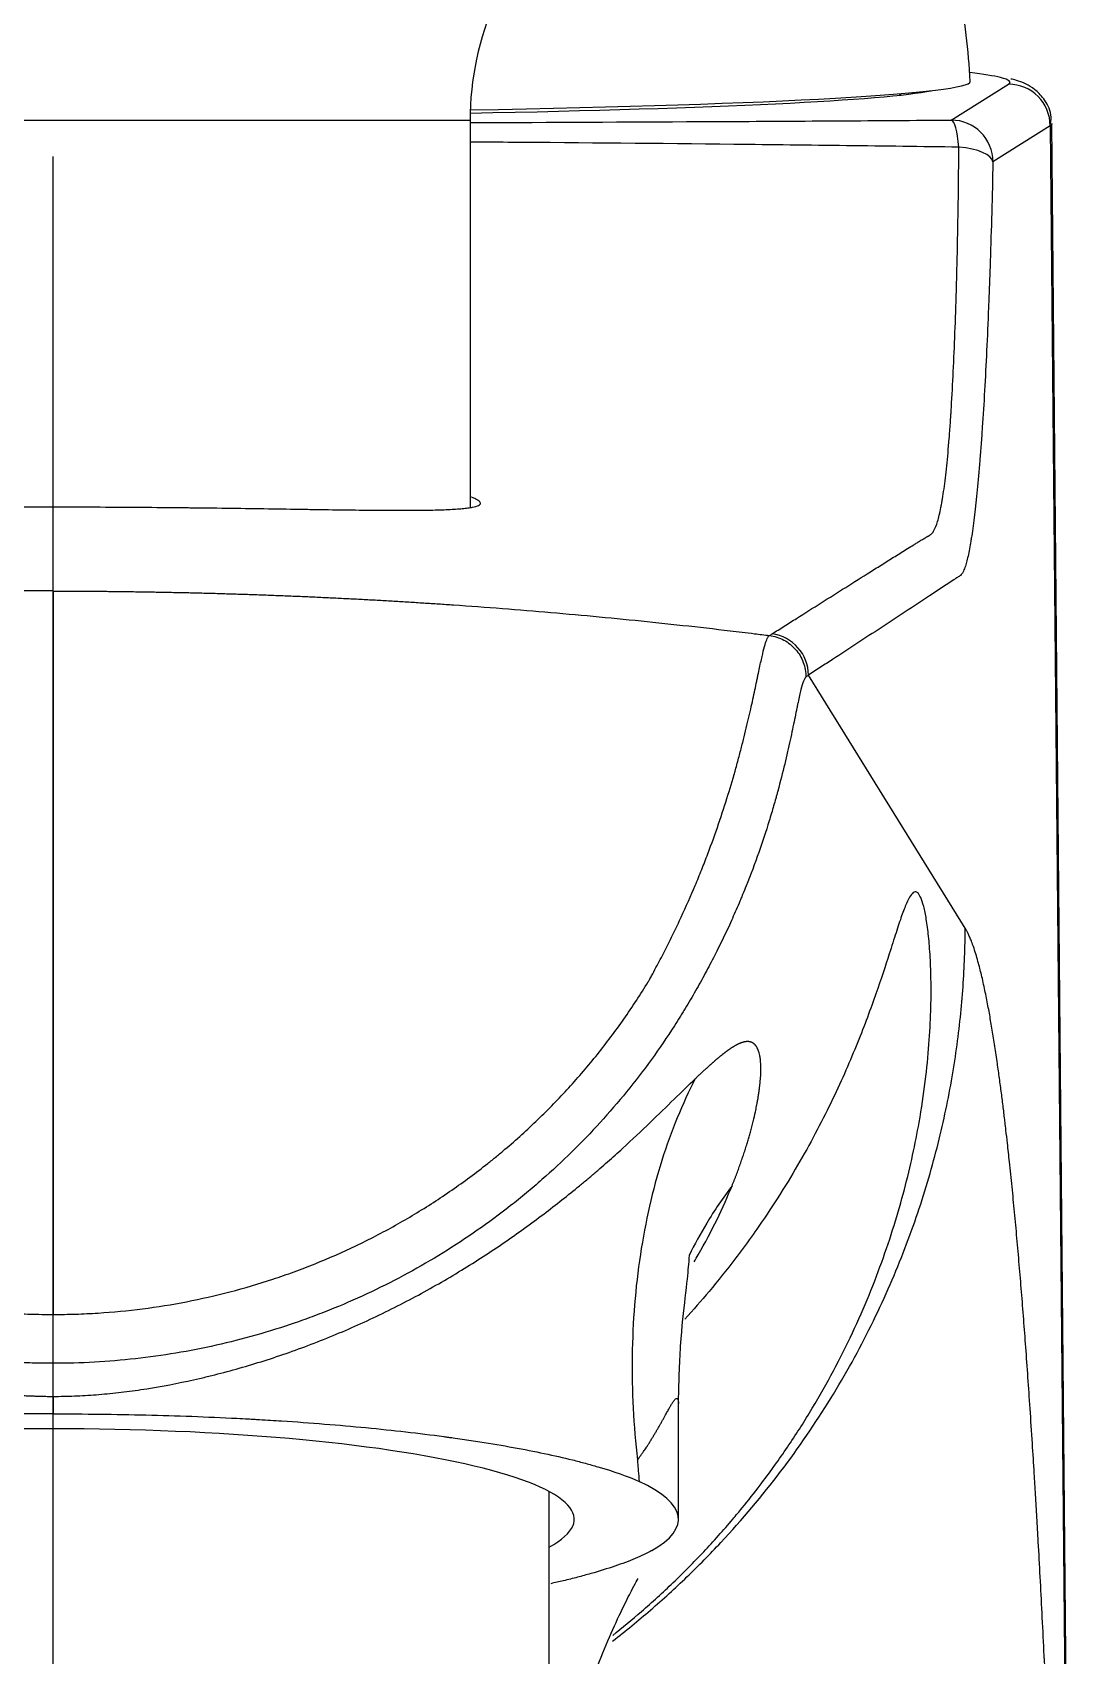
# Model space of a CAD drawing. Extents: x 1425 to 2779, y 0 to 992.
# Drawn here: x 1702.47 to 1727.44, y 431.88 to 470.81 of the extents above; entities that cross this region are included whole.
import ezdxf

# ---------------------------------------------------------------- set-up
doc = ezdxf.new("R2010")
doc.units = 0
doc.header["$LTSCALE"] = 10
doc.header["$MEASUREMENT"] = 0
doc.linetypes.add('ACAD_ISO04W100', pattern=[30.5, 24, -3, 0.5, -3])
doc.layers.add('1', color=7, linetype='CONTINUOUS')
doc.layers.add('BODY', color=7, linetype='CONTINUOUS')

msp = doc.modelspace()

# ---------------------------------------------------------------- linework, layer by layer
at = {"layer": '1', "color": 7, "linetype": 'Continuous', "lineweight": -3}
for p, q in [((1724.506, 468.712), (1725.88, 469.573)), ((1723.29, 469.311), (1723.259, 469.343)), ((1723.301, 469.313), (1723.27, 469.344)), ((1712.962, 468.698), (1692.962, 468.698)), ((1712.962, 468.698), (1712.962, 459.419)), ((1726.878, 468.574), (1725.504, 467.712)), ((1726.878, 468.574), (1727.398, 412.43)), ((1727.437, 412.43), (1726.916, 468.63)), ((1724.839, 449.327), (1721.079, 455.396)), ((1702.962, 438.89), (1702.962, 440.061)), ((1702.962, 438.097), (1702.962, 438.89)), ((1702.962, 437.318), (1702.962, 437.677)), ((1717.962, 435.148), (1717.962, 437.858)), ((1714.862, 428.353), (1714.862, 435.812))]:
    msp.add_line(p, q, dxfattribs=at)
for centre, radius, start, end in [((1720.08, 468.698), 7.117, 132.3411, 180), ((1702.962, 468.279), 22.042, 3.5416, 9.3401)]:
    msp.add_arc(centre, radius, start, end, dxfattribs=at)
for centre, major_axis, ratio, start_param, end_param in [((1702.962, 468.279), (-22.042, 0), 0.999391, 3.203368, 3.304882), ((1702.962, 469.639), (-22, 0), 0.034899, 2.04287, 3.141593), ((1702.962, 469.618), (22.954, 0), 0.035199, 0.140665, 0.291406), ((1702.962, 469.618), (22.954, 0), 0.035199, 6.227099, 6.42385), ((1725.88, 468.574), (-0.531, 0.847), 0.997846, 4.153377, 5.722233), ((1702.962, 469.539), (21.35, 0), 0.034899, 5.199925, 6.119037), ((1724.506, 467.712), (-0.531, 0.847), 0.997846, 4.153377, 5.722233), ((1724.506, 467.712), (-0.007, 1), 0.195204, 5.069705, 6.247594), ((1724.506, 467.712), (-1, 0.022), 0.360246, 3.201247, 4.53867), ((1720.08, 455.396), (-0.547, 0.837), 0.997794, 4.13471, 5.577555), ((1702.962, 435.148), (12.5, 0), 0.173648, 1.570796, 3.452659), ((1702.962, 435.148), (12.5, 0), 0.173648, 5.972119, 7.853982), ((1702.962, 435.148), (-15, 0), 0.173648, 2.849242, 3.498086)]:
    msp.add_ellipse(centre, major_axis=major_axis, ratio=ratio, start_param=start_param, end_param=end_param, dxfattribs=at)
for points, knots in [([(1726.887, 468.624), (1726.898, 468.698), (1726.909, 468.918), (1726.729, 469.243), (1726.487, 469.474), (1726.256, 469.601), (1726.092, 469.661), (1725.975, 469.69), (1725.932, 469.697)], [0, 0, 0, 0, 0.07427, 0.232914, 0.380565, 0.561603, 0.826662, 1, 1, 1, 1]), ([(1712.984, 468.653), (1713.249, 468.653), (1713.515, 468.654), (1715.577, 468.662), (1717.369, 468.67), (1719.605, 468.681), (1720.052, 468.684), (1720.945, 468.689), (1722.284, 468.697), (1723.618, 468.705), (1724.506, 468.712)], [0, 0, 0, 0, 0.068847, 0.068847, 0.534424, 0.534424, 0.650818, 0.650818, 0.767212, 1, 1, 1, 1]), ([(1724.686, 468.063), (1723.79, 468.075), (1722.893, 468.086), (1721.544, 468.103), (1721.094, 468.108), (1720.193, 468.119), (1719.742, 468.124), (1717.486, 468.148), (1715.678, 468.165), (1713.567, 468.18), (1713.266, 468.183), (1712.966, 468.185)], [0, 0, 0, 0, 0.23086, 0.23086, 0.34629, 0.34629, 0.46172, 0.46172, 0.923441, 0.923441, 1, 1, 1, 1]), ([(1720.206, 456.387), (1720.304, 456.449), (1720.402, 456.511), (1720.599, 456.635), (1720.697, 456.697), (1720.991, 456.884), (1721.188, 457.008), (1721.58, 457.256), (1721.777, 457.38), (1722.17, 457.627), (1722.367, 457.751), (1722.662, 457.937), (1722.761, 457.999), (1722.958, 458.123), (1723.057, 458.185), (1723.256, 458.309), (1723.355, 458.371), (1723.506, 458.464), (1723.556, 458.495), (1723.632, 458.542), (1723.658, 458.557), (1723.708, 458.588), (1723.759, 458.619), (1723.811, 458.651), (1723.863, 458.682), (1723.889, 458.699), (1723.921, 458.717), (1723.928, 458.721), (1723.941, 458.728), (1723.947, 458.731), (1723.968, 458.742), (1723.982, 458.749), (1724.005, 458.764), (1724.013, 458.77), (1724.028, 458.783), (1724.036, 458.791), (1724.06, 458.818), (1724.075, 458.84), (1724.12, 458.922), (1724.149, 458.995), (1724.204, 459.178), (1724.231, 459.288), (1724.26, 459.435), (1724.263, 459.452), (1724.27, 459.485), (1724.273, 459.503), (1724.282, 459.555), (1724.301, 459.664), (1724.319, 459.782), (1724.354, 460.031), (1724.376, 460.215), (1724.418, 460.617), (1724.437, 460.835), (1724.465, 461.189), (1724.474, 461.311), (1724.487, 461.501), (1724.493, 461.597), (1724.5, 461.696), (1724.504, 461.763), (1724.506, 461.797), (1724.524, 462.101), (1724.54, 462.385), (1724.568, 462.979), (1724.581, 463.289), (1724.606, 463.935), (1724.617, 464.272), (1724.633, 464.797), (1724.637, 464.975), (1724.644, 465.248), (1724.647, 465.339), (1724.651, 465.524), (1724.653, 465.617), (1724.663, 466.085), (1724.676, 466.852), (1724.684, 467.653), (1724.686, 468.063)], [0, 0, 0, 0, 0.0625, 0.0625, 0.125, 0.125, 0.25, 0.25, 0.375, 0.375, 0.5, 0.5, 0.5625, 0.5625, 0.625, 0.625, 0.6875, 0.6875, 0.71875, 0.71875, 0.734375, 0.734375, 0.75, 0.765625, 0.765625, 0.78125, 0.78125, 0.785156, 0.785156, 0.789063, 0.789063, 0.796875, 0.796875, 0.800781, 0.800781, 0.804688, 0.804688, 0.8125, 0.8125, 0.828125, 0.828125, 0.84375, 0.84375, 0.845703, 0.845703, 0.847656, 0.847656, 0.851563, 0.859375, 0.859375, 0.875, 0.875, 0.890625, 0.890625, 0.898438, 0.898438, 0.902344, 0.904297, 0.904297, 0.90625, 0.90625, 0.921875, 0.921875, 0.9375, 0.9375, 0.953125, 0.953125, 0.960938, 0.960938, 0.964844, 0.964844, 0.96875, 0.96875, 0.984375, 1, 1, 1, 1]), ([(1725.504, 467.712), (1725.495, 467.298), (1725.485, 466.892), (1725.464, 466.097), (1725.452, 465.708), (1725.436, 465.233), (1725.433, 465.139), (1725.426, 464.951), (1725.423, 464.857), (1725.413, 464.579), (1725.406, 464.397), (1725.384, 463.86), (1725.369, 463.515), (1725.337, 462.851), (1725.321, 462.532), (1725.286, 461.918), (1725.267, 461.624), (1725.244, 461.273), (1725.239, 461.203), (1725.229, 461.066), (1725.224, 460.998), (1725.21, 460.798), (1725.2, 460.668), (1725.169, 460.293), (1725.149, 460.059), (1725.085, 459.407), (1725.041, 459.038), (1724.989, 458.698), (1724.983, 458.661), (1724.974, 458.608), (1724.971, 458.59), (1724.965, 458.556), (1724.951, 458.471), (1724.936, 458.393), (1724.901, 458.22), (1724.877, 458.124), (1724.839, 457.997), (1724.824, 457.955), (1724.809, 457.92)], [0, 0, 0, 0, 0.079302, 0.079302, 0.158604, 0.158604, 0.17843, 0.17843, 0.198255, 0.198255, 0.237906, 0.237906, 0.317209, 0.317209, 0.396511, 0.396511, 0.475813, 0.475813, 0.495638, 0.495638, 0.515464, 0.515464, 0.555115, 0.555115, 0.634417, 0.634417, 0.793021, 0.793021, 0.812847, 0.812847, 0.82276, 0.82276, 0.832672, 0.872324, 0.872324, 0.951626, 0.951626, 1, 1, 1, 1]), ([(1692.941, 459.671), (1692.932, 459.668), (1692.923, 459.664), (1692.848, 459.634), (1692.798, 459.609), (1692.731, 459.563), (1692.713, 459.542), (1692.711, 459.503), (1692.726, 459.485), (1692.775, 459.46), (1692.795, 459.453), (1692.843, 459.438), (1692.872, 459.432), (1692.968, 459.413), (1693.049, 459.402), (1693.241, 459.384), (1693.353, 459.377), (1693.513, 459.369), (1693.562, 459.367), (1693.614, 459.365), (1693.649, 459.364), (1693.667, 459.363), (1693.757, 459.361), (1693.833, 459.359), (1694.069, 459.354), (1694.413, 459.351), (1694.81, 459.351), (1695.128, 459.353), (1695.238, 459.354), (1695.407, 459.356), (1695.465, 459.356), (1695.581, 459.358), (1695.64, 459.358), (1695.939, 459.362), (1696.187, 459.365), (1696.704, 459.373), (1696.972, 459.377), (1697.528, 459.385), (1697.816, 459.39), (1698.188, 459.395), (1698.263, 459.396), (1698.376, 459.398), (1698.414, 459.398), (1698.49, 459.399), (1698.68, 459.402), (1698.873, 459.405), (1699.338, 459.411), (1699.968, 459.418), (1700.617, 459.424), (1701.111, 459.427), (1701.277, 459.428), (1701.528, 459.43), (1701.612, 459.43), (1701.78, 459.431), (1701.864, 459.431), (1702.285, 459.433), (1702.623, 459.433), (1702.962, 459.433)], [0, 0, 0, 0, 0.007198, 0.007198, 0.062354, 0.062354, 0.117509, 0.117509, 0.172665, 0.172665, 0.200243, 0.200243, 0.227821, 0.227821, 0.282976, 0.282976, 0.338132, 0.338132, 0.351921, 0.358815, 0.358815, 0.36571, 0.36571, 0.393288, 0.393288, 0.448443, 0.503599, 0.503599, 0.531177, 0.531177, 0.544966, 0.544966, 0.558755, 0.558755, 0.61391, 0.61391, 0.669066, 0.669066, 0.724222, 0.724222, 0.738011, 0.738011, 0.744905, 0.744905, 0.751799, 0.779377, 0.779377, 0.834533, 0.889689, 0.889689, 0.917266, 0.917266, 0.931055, 0.931055, 0.944844, 0.944844, 1, 1, 1, 1]), ([(1702.962, 459.433), (1703.301, 459.433), (1703.636, 459.433), (1704.303, 459.43), (1704.634, 459.429), (1705.29, 459.424), (1705.616, 459.421), (1706.019, 459.417), (1706.1, 459.416), (1706.221, 459.415), (1706.261, 459.414), (1706.341, 459.413), (1706.54, 459.411), (1706.737, 459.409), (1707.202, 459.403), (1707.807, 459.394), (1708.381, 459.386), (1708.8, 459.379), (1708.938, 459.377), (1709.141, 459.374), (1709.209, 459.373), (1709.342, 459.371), (1709.408, 459.37), (1709.734, 459.365), (1709.983, 459.362), (1710.455, 459.356), (1710.68, 459.354), (1711.104, 459.352), (1711.304, 459.351), (1711.515, 459.352), (1711.538, 459.352), (1711.584, 459.352), (1711.607, 459.352), (1711.675, 459.353), (1711.808, 459.354), (1711.932, 459.356), (1712.168, 459.36), (1712.453, 459.369), (1712.678, 459.384), (1712.824, 459.397), (1712.868, 459.402), (1712.93, 459.41), (1712.949, 459.413), (1712.986, 459.419), (1713.003, 459.422), (1713.084, 459.438), (1713.133, 459.452), (1713.197, 459.484), (1713.213, 459.502), (1713.212, 459.541), (1713.195, 459.562), (1713.152, 459.592), (1713.143, 459.598), (1713.122, 459.61), (1713.088, 459.628), (1713.044, 459.647), (1713.005, 459.663), (1713, 459.665), (1712.994, 459.667)], [0, 0, 0, 0, 0.055293, 0.055293, 0.110586, 0.110586, 0.165879, 0.165879, 0.179702, 0.179702, 0.186614, 0.186614, 0.193525, 0.221172, 0.221172, 0.276465, 0.331758, 0.331758, 0.359404, 0.359404, 0.373227, 0.373227, 0.38705, 0.38705, 0.442343, 0.442343, 0.497636, 0.497636, 0.552929, 0.552929, 0.559841, 0.559841, 0.566752, 0.566752, 0.580576, 0.608222, 0.608222, 0.663515, 0.718808, 0.718808, 0.746454, 0.746454, 0.760278, 0.760278, 0.774101, 0.774101, 0.829394, 0.829394, 0.884687, 0.884687, 0.93998, 0.93998, 0.953803, 0.953803, 0.967626, 0.995273, 0.995273, 1, 1, 1, 1]), ([(1702.962, 457.413), (1702.962, 457.739), (1702.962, 458.067), (1702.962, 458.736), (1702.962, 459.078), (1702.962, 459.433)], [0, 0, 0, 0, 0.5, 0.5, 1, 1, 1, 1]), ([(1724.809, 457.92), (1724.8, 457.898), (1724.791, 457.878), (1724.775, 457.85), (1724.769, 457.84), (1724.757, 457.823), (1724.751, 457.815), (1724.733, 457.795), (1724.721, 457.786), (1724.697, 457.769), (1724.685, 457.762), (1724.661, 457.747), (1724.636, 457.732), (1724.612, 457.715), (1724.588, 457.698), (1724.576, 457.69), (1724.515, 457.648), (1724.467, 457.616), (1724.37, 457.552), (1724.225, 457.456), (1724.08, 457.36), (1723.789, 457.168), (1723.596, 457.041), (1723.208, 456.788), (1723.015, 456.661), (1722.628, 456.408), (1722.434, 456.282), (1722.047, 456.029), (1721.853, 455.902), (1721.563, 455.712), (1721.466, 455.649), (1721.272, 455.523), (1721.176, 455.459), (1721.079, 455.396)], [0, 0, 0, 0, 0.007589, 0.007589, 0.012454, 0.012454, 0.017319, 0.017319, 0.027048, 0.027048, 0.036778, 0.036778, 0.046507, 0.056237, 0.056237, 0.065966, 0.065966, 0.104884, 0.104884, 0.143802, 0.221638, 0.221638, 0.377311, 0.377311, 0.532983, 0.532983, 0.688655, 0.688655, 0.844328, 0.844328, 0.922164, 0.922164, 1, 1, 1, 1]), ([(1702.962, 457.419), (1702.905, 457.419), (1702.696, 457.419), (1702.244, 457.417), (1701.51, 457.412), (1700.497, 457.398), (1699.202, 457.37), (1697.628, 457.319), (1695.773, 457.237), (1694.149, 457.141), (1692.848, 457.05), (1691.964, 456.982), (1691.079, 456.909), (1690.195, 456.83), (1689.311, 456.745), (1688.427, 456.655), (1687.545, 456.559), (1686.663, 456.457), (1686.075, 456.385), (1685.782, 456.349)], [0, 0, 0, 0, 0.009998, 0.036283, 0.078855, 0.137716, 0.212869, 0.30432, 0.412075, 0.536149, 0.587668, 0.639193, 0.690726, 0.742265, 0.793813, 0.845368, 0.896933, 0.948498, 1, 1, 1, 1]), ([(1702.962, 457.419), (1702.962, 457.415), (1702.962, 457.412), (1702.962, 457.403), (1702.962, 457.389), (1702.962, 457.37), (1702.962, 457.326), (1702.962, 457.289), (1702.962, 457.199), (1702.962, 457.147), (1702.962, 457.025), (1702.962, 456.957), (1702.962, 456.843), (1702.962, 456.802), (1702.962, 456.718), (1702.962, 456.674), (1702.962, 456.535), (1702.962, 456.435), (1702.962, 456.222), (1702.962, 455.996), (1702.962, 455.743), (1702.962, 455.476), (1702.962, 455.335), (1702.962, 455.114), (1702.962, 455.001), (1702.962, 454.884), (1702.962, 454.805), (1702.962, 454.765), (1702.962, 454.563), (1702.962, 454.397), (1702.962, 454.054), (1702.962, 453.701), (1702.962, 453.328), (1702.962, 452.945), (1702.962, 452.651), (1702.962, 452.293), (1702.962, 452.137), (1702.962, 452.033), (1702.962, 451.98), (1702.962, 451.715), (1702.962, 451.501), (1702.962, 450.851), (1702.962, 450.406), (1702.962, 449.724), (1702.962, 449.494), (1702.962, 449.145), (1702.962, 449.028), (1702.962, 448.88), (1702.962, 448.851), (1702.962, 448.792), (1702.962, 448.703), (1702.962, 447.671), (1702.962, 444.781), (1702.962, 441.949), (1702.962, 440.061)], [0, 0, 0, 0, 0.007812, 0.007812, 0.015625, 0.03125, 0.03125, 0.0625, 0.0625, 0.09375, 0.09375, 0.125, 0.125, 0.140625, 0.140625, 0.15625, 0.15625, 0.1875, 0.1875, 0.21875, 0.25, 0.25, 0.28125, 0.28125, 0.296875, 0.304687, 0.304687, 0.3125, 0.3125, 0.34375, 0.34375, 0.375, 0.40625, 0.40625, 0.4375, 0.453125, 0.460938, 0.460938, 0.46875, 0.46875, 0.5, 0.5, 0.5625, 0.5625, 0.59375, 0.59375, 0.609375, 0.609375, 0.613281, 0.613281, 0.617188, 0.625, 0.75, 1, 1, 1, 1]), ([(1702.962, 457.413), (1703.023, 457.413), (1703.146, 457.413), (1703.33, 457.413), (1703.514, 457.412), (1703.698, 457.412), (1703.882, 457.41), (1704.065, 457.409), (1704.249, 457.408), (1704.432, 457.406), (1704.615, 457.404), (1704.799, 457.401), (1704.982, 457.399), (1705.165, 457.396), (1705.347, 457.393), (1705.53, 457.39), (1705.713, 457.386), (1705.895, 457.383), (1706.078, 457.379), (1706.26, 457.375), (1706.442, 457.37), (1706.624, 457.366), (1706.806, 457.361), (1706.988, 457.356), (1707.169, 457.35), (1707.351, 457.345), (1707.533, 457.339), (1707.714, 457.333), (1707.895, 457.326), (1708.076, 457.32), (1708.257, 457.313), (1708.438, 457.306), (1708.619, 457.299), (1708.8, 457.292), (1708.98, 457.284), (1709.161, 457.276), (1709.341, 457.268), (1709.521, 457.259), (1709.701, 457.251), (1709.881, 457.242), (1710.061, 457.233), (1710.241, 457.224), (1710.42, 457.214), (1710.6, 457.205), (1710.779, 457.195), (1710.958, 457.184), (1711.138, 457.174), (1711.317, 457.163), (1711.495, 457.153), (1711.674, 457.141), (1711.853, 457.13), (1712.031, 457.119), (1712.21, 457.107), (1712.388, 457.095), (1712.898, 457.06), (1713.737, 456.999), (1714.901, 456.903), (1716.057, 456.799), (1717.207, 456.685), (1718.349, 456.562), (1719.209, 456.463), (1719.806, 456.39), (1720.024, 456.363), (1720.143, 456.349)], [0, 0, 0, 0, 0.01069, 0.021375, 0.032053, 0.042724, 0.05339, 0.064049, 0.074702, 0.085349, 0.09599, 0.106624, 0.117252, 0.127874, 0.13849, 0.149099, 0.159702, 0.170299, 0.18089, 0.191475, 0.202053, 0.212625, 0.223191, 0.233751, 0.244304, 0.254852, 0.265393, 0.275928, 0.286456, 0.296979, 0.307495, 0.318005, 0.328509, 0.339007, 0.349498, 0.359983, 0.370462, 0.380935, 0.391402, 0.401862, 0.412317, 0.422765, 0.433207, 0.443642, 0.454072, 0.464495, 0.474913, 0.485324, 0.495728, 0.506127, 0.516519, 0.526906, 0.537286, 0.54766, 0.558028, 0.626284, 0.694116, 0.761522, 0.828505, 0.895301, 0.961616, 0.979275, 1, 1, 1, 1]), ([(1717.237, 448.041), (1717.237, 448.042), (1717.238, 448.043), (1717.239, 448.045), (1717.241, 448.048), (1717.245, 448.055), (1717.253, 448.069), (1717.259, 448.081), (1717.273, 448.106), (1717.282, 448.122), (1717.309, 448.171), (1717.362, 448.268), (1717.484, 448.495), (1717.586, 448.689), (1717.717, 448.947), (1717.781, 449.076), (1717.906, 449.333), (1717.967, 449.461), (1718.145, 449.846), (1718.257, 450.101), (1718.417, 450.481), (1718.469, 450.608), (1718.544, 450.797), (1718.569, 450.859), (1718.618, 450.984), (1718.641, 451.046), (1718.758, 451.355), (1718.845, 451.596), (1719.006, 452.067), (1719.08, 452.296), (1719.218, 452.742), (1719.282, 452.959), (1719.355, 453.222), (1719.37, 453.275), (1719.398, 453.378), (1719.412, 453.43), (1719.452, 453.582), (1719.478, 453.681), (1719.551, 453.971), (1719.595, 454.155), (1719.676, 454.502), (1719.713, 454.665), (1719.78, 454.973), (1719.81, 455.116), (1719.845, 455.283), (1719.852, 455.316), (1719.866, 455.38), (1719.885, 455.474), (1719.916, 455.619), (1719.939, 455.723), (1719.961, 455.82), (1719.971, 455.866), (1720.002, 455.994), (1720.021, 456.068), (1720.057, 456.191), (1720.075, 456.241), (1720.096, 456.287), (1720.1, 456.295), (1720.109, 456.31), (1720.117, 456.324), (1720.127, 456.337), (1720.133, 456.343), (1720.137, 456.346), (1720.139, 456.348), (1720.142, 456.349)], [0, 0, 0, 0, 0.000244, 0.000244, 0.000488, 0.000977, 0.001953, 0.003906, 0.003906, 0.007812, 0.007812, 0.015625, 0.03125, 0.0625, 0.0625, 0.09375, 0.09375, 0.125, 0.125, 0.1875, 0.1875, 0.21875, 0.21875, 0.234375, 0.234375, 0.25, 0.25, 0.3125, 0.3125, 0.375, 0.375, 0.4375, 0.4375, 0.453125, 0.453125, 0.46875, 0.46875, 0.5, 0.5, 0.5625, 0.5625, 0.625, 0.625, 0.6875, 0.6875, 0.703125, 0.703125, 0.71875, 0.75, 0.78125, 0.78125, 0.8125, 0.8125, 0.875, 0.875, 0.9375, 0.9375, 0.953125, 0.953125, 0.96875, 0.984375, 0.992187, 0.992187, 1, 1, 1, 1]), ([(1720.144, 456.348), (1720.204, 456.341), (1720.263, 456.328), (1720.378, 456.291), (1720.434, 456.268), (1720.541, 456.211), (1720.592, 456.177), (1720.686, 456.102), (1720.73, 456.06), (1720.81, 455.969), (1720.846, 455.92), (1720.908, 455.816), (1720.934, 455.761), (1720.976, 455.648), (1720.992, 455.589), (1721.013, 455.47), (1721.019, 455.41), (1721.018, 455.349)], [0, 0, 0, 0, 0.125, 0.125, 0.25, 0.25, 0.375, 0.375, 0.5, 0.5, 0.625, 0.625, 0.75, 0.75, 0.875, 0.875, 1, 1, 1, 1]), ([(1702.962, 438.89), (1702.796, 438.89), (1702.547, 438.893), (1702.298, 438.902), (1702.132, 438.909), (1702.049, 438.913), (1701.634, 438.936), (1701.305, 438.964), (1700.322, 439.073), (1699.029, 439.291), (1697.768, 439.649), (1696.99, 439.918), (1696.835, 439.973), (1696.526, 440.09), (1696.372, 440.15), (1695.911, 440.338), (1695.609, 440.472), (1694.719, 440.895), (1693.571, 441.521), (1692.5, 442.269), (1691.856, 442.775), (1691.728, 442.878), (1691.475, 443.088), (1691.35, 443.195), (1690.979, 443.522), (1690.738, 443.746), (1690.039, 444.434), (1689.164, 445.398), (1688.402, 446.452), (1688.006, 447.07), (1687.941, 447.174), (1687.877, 447.278), (1687.834, 447.348), (1687.813, 447.383), (1687.749, 447.488), (1687.708, 447.558), (1687.625, 447.699), (1687.584, 447.77), (1687.464, 447.982), (1687.385, 448.123), (1687.234, 448.405), (1687.16, 448.545), (1686.946, 448.966), (1686.812, 449.246), (1686.561, 449.802), (1686.443, 450.079), (1686.32, 450.388), (1686.307, 450.422), (1686.28, 450.49), (1686.24, 450.593), (1686.15, 450.828), (1686.079, 451.027), (1685.942, 451.417), (1685.859, 451.669), (1685.708, 452.158), (1685.64, 452.395), (1685.563, 452.68), (1685.548, 452.736), (1685.519, 452.848), (1685.505, 452.903), (1685.463, 453.067), (1685.437, 453.172), (1685.364, 453.479), (1685.32, 453.67), (1685.243, 454.024), (1685.209, 454.188), (1685.163, 454.413), (1685.148, 454.484), (1685.13, 454.569), (1685.127, 454.586), (1685.12, 454.619), (1685.117, 454.635), (1685.107, 454.683), (1685.1, 454.714), (1685.081, 454.803), (1685.069, 454.859), (1685.046, 454.961), (1685.035, 455.007), (1685.003, 455.134), (1684.983, 455.202), (1684.953, 455.277), (1684.944, 455.298), (1684.93, 455.323), (1684.922, 455.333), (1684.915, 455.341), (1684.911, 455.346), (1684.908, 455.348), (1684.906, 455.35)], [0, 0, 0, 0, 0.015625, 0.023437, 0.023437, 0.03125, 0.03125, 0.0625, 0.0625, 0.125, 0.1875, 0.1875, 0.203125, 0.203125, 0.21875, 0.21875, 0.25, 0.25, 0.3125, 0.375, 0.375, 0.390625, 0.390625, 0.40625, 0.40625, 0.4375, 0.4375, 0.5, 0.5625, 0.5625, 0.570312, 0.574219, 0.574219, 0.578125, 0.578125, 0.585937, 0.585937, 0.59375, 0.59375, 0.609375, 0.609375, 0.625, 0.625, 0.65625, 0.65625, 0.6875, 0.6875, 0.691406, 0.691406, 0.695312, 0.703125, 0.71875, 0.71875, 0.75, 0.75, 0.78125, 0.78125, 0.789062, 0.789062, 0.796875, 0.796875, 0.8125, 0.8125, 0.84375, 0.84375, 0.875, 0.875, 0.890625, 0.890625, 0.894531, 0.894531, 0.898437, 0.898437, 0.90625, 0.90625, 0.921875, 0.921875, 0.9375, 0.9375, 0.96875, 0.96875, 0.984375, 0.984375, 0.992188, 0.996094, 0.996094, 1, 1, 1, 1]), ([(1721.018, 455.35), (1721.016, 455.348), (1721.014, 455.346), (1721.009, 455.341), (1721.002, 455.333), (1720.985, 455.308), (1720.971, 455.277), (1720.942, 455.202), (1720.921, 455.134), (1720.889, 455.007), (1720.867, 454.913), (1720.843, 454.802), (1720.824, 454.713), (1720.817, 454.682), (1720.804, 454.618), (1720.797, 454.585), (1720.776, 454.482), (1720.761, 454.41), (1720.714, 454.183), (1720.68, 454.017), (1720.602, 453.661), (1720.558, 453.469), (1720.46, 453.061), (1720.405, 452.844), (1720.336, 452.586), (1720.328, 452.558), (1720.312, 452.5), (1720.304, 452.47), (1720.279, 452.382), (1720.229, 452.205), (1720.174, 452.023), (1720.06, 451.654), (1719.977, 451.401), (1719.794, 450.881), (1719.694, 450.614), (1719.558, 450.273), (1719.516, 450.17), (1719.473, 450.066), (1719.444, 449.997), (1719.429, 449.962), (1719.355, 449.788), (1719.294, 449.648), (1719.104, 449.228), (1718.969, 448.948), (1718.755, 448.527), (1718.681, 448.386), (1718.529, 448.105), (1718.451, 447.965), (1718.291, 447.684), (1718.209, 447.544), (1718.103, 447.368), (1718.081, 447.333), (1718.039, 447.263), (1718.017, 447.228), (1717.952, 447.124), (1717.908, 447.055), (1717.51, 446.435), (1717.128, 445.908), (1716.309, 444.9), (1715.872, 444.42), (1715.174, 443.735), (1714.935, 443.512), (1714.565, 443.188), (1714.441, 443.081), (1714.25, 442.923), (1714.187, 442.871), (1714.058, 442.767), (1713.994, 442.716), (1713.41, 442.259), (1712.873, 441.885), (1711.763, 441.199), (1711.189, 440.887), (1710.302, 440.466), (1710.002, 440.334), (1709.544, 440.147), (1709.314, 440.057), (1709.081, 439.971), (1708.925, 439.915), (1708.847, 439.887), (1708.143, 439.645), (1707.51, 439.466), (1706.233, 439.179), (1705.588, 439.071), (1704.285, 438.926), (1703.627, 438.89), (1702.962, 438.89)], [0, 0, 0, 0, 0.003906, 0.003906, 0.007813, 0.015625, 0.03125, 0.03125, 0.0625, 0.0625, 0.078125, 0.09375, 0.09375, 0.101562, 0.101562, 0.109375, 0.109375, 0.125, 0.125, 0.15625, 0.15625, 0.1875, 0.1875, 0.21875, 0.21875, 0.222656, 0.222656, 0.226563, 0.226563, 0.234375, 0.25, 0.25, 0.28125, 0.28125, 0.3125, 0.3125, 0.320313, 0.324219, 0.324219, 0.328125, 0.328125, 0.34375, 0.34375, 0.375, 0.375, 0.390625, 0.390625, 0.40625, 0.40625, 0.421875, 0.421875, 0.425781, 0.425781, 0.429688, 0.429688, 0.4375, 0.4375, 0.5, 0.5, 0.5625, 0.5625, 0.59375, 0.59375, 0.609375, 0.609375, 0.617188, 0.617188, 0.625, 0.625, 0.6875, 0.6875, 0.75, 0.75, 0.78125, 0.78125, 0.796875, 0.804688, 0.804688, 0.8125, 0.8125, 0.875, 0.875, 0.9375, 0.9375, 1, 1, 1, 1]), ([(1716.384, 432.363), (1716.618, 432.548), (1717.109, 432.956), (1717.841, 433.623), (1718.573, 434.363), (1719.116, 434.971), (1719.565, 435.509), (1719.999, 436.06), (1720.546, 436.818), (1721.113, 437.698), (1721.628, 438.596), (1722.089, 439.505), (1722.495, 440.414), (1722.845, 441.316), (1723.142, 442.202), (1723.47, 443.348), (1723.721, 444.52), (1723.89, 445.665), (1723.978, 446.557), (1724.019, 447.353), (1724.024, 448.049), (1724.003, 448.648), (1723.962, 449.149), (1723.908, 449.554), (1723.844, 449.863), (1723.774, 450.076), (1723.698, 450.192), (1723.617, 450.208), (1723.529, 450.124), (1723.431, 449.935), (1723.318, 449.639), (1723.185, 449.236), (1722.995, 448.641), (1722.716, 447.786), (1722.281, 446.608), (1721.788, 445.473), (1721.3, 444.497), (1720.884, 443.739), (1720.416, 442.962), (1719.954, 442.263), (1719.579, 441.739), (1719.187, 441.217), (1718.73, 440.645), (1718.315, 440.169), (1718.116, 439.95)], [0, 0, 0, 0, 0.017979, 0.038349, 0.058718, 0.079087, 0.085877, 0.099457, 0.119826, 0.140196, 0.160565, 0.180934, 0.201304, 0.221673, 0.242042, 0.262412, 0.30315, 0.33031, 0.357469, 0.384628, 0.411787, 0.438946, 0.466105, 0.493265, 0.520424, 0.547583, 0.574742, 0.601901, 0.62906, 0.656219, 0.683379, 0.710538, 0.737697, 0.778436, 0.819174, 0.859913, 0.880282, 0.900652, 0.921021, 0.941391, 0.95497, 0.96176, 0.982129, 1, 1, 1, 1]), ([(1716.381, 432.226), (1716.695, 432.468), (1716.999, 432.717), (1717.594, 433.231), (1718.175, 433.762), (1718.715, 434.31), (1719.495, 435.144), (1719.973, 435.715), (1720.85, 436.87), (1721.249, 437.455), (1721.971, 438.627), (1722.295, 439.215), (1722.873, 440.384), (1723.128, 440.965), (1723.576, 442.112), (1723.769, 442.678), (1724.101, 443.791), (1724.239, 444.337), (1724.469, 445.405), (1724.56, 445.927), (1724.702, 446.945), (1724.753, 447.441), (1724.82, 448.405), (1724.837, 448.873), (1724.839, 449.327)], [0, 0, 0, 0, 0.046666, 0.046666, 0.094332, 0.141999, 0.141999, 0.237333, 0.237333, 0.332666, 0.332666, 0.427999, 0.427999, 0.523333, 0.523333, 0.618666, 0.618666, 0.714, 0.714, 0.809333, 0.809333, 0.904667, 0.904667, 1, 1, 1, 1]), ([(1727.318, 412.439), (1727.318, 412.44), (1727.312, 412.819), (1727.299, 413.574), (1727.279, 414.696), (1727.257, 415.809), (1727.235, 416.892), (1727.211, 417.986), (1727.185, 419.071), (1727.157, 420.167), (1727.132, 421.095), (1727.109, 421.886), (1727.09, 422.553), (1727.069, 423.238), (1727.047, 423.94), (1727.024, 424.658), (1727, 425.365), (1726.976, 426.052), (1726.952, 426.713), (1726.928, 427.353), (1726.903, 427.986), (1726.878, 428.624), (1726.835, 429.662), (1726.771, 431.113), (1726.699, 432.596), (1726.638, 433.77), (1726.597, 434.529), (1726.56, 435.182), (1726.528, 435.728), (1726.492, 436.322), (1726.448, 437.018), (1726.398, 437.787), (1726.345, 438.557), (1726.294, 439.269), (1726.242, 439.952), (1726.19, 440.612), (1726.136, 441.262), (1726.08, 441.899), (1726.022, 442.522), (1725.963, 443.133), (1725.906, 443.683), (1725.857, 444.131), (1725.821, 444.443), (1725.8, 444.629), (1725.783, 444.768), (1725.767, 444.903), (1725.746, 445.072), (1725.725, 445.243), (1725.702, 445.418), (1725.679, 445.594), (1725.655, 445.773), (1725.63, 445.952), (1725.593, 446.214), (1725.543, 446.547), (1725.481, 446.933), (1725.428, 447.236), (1725.385, 447.473), (1725.349, 447.655), (1725.311, 447.841), (1725.271, 448.028), (1725.23, 448.203), (1725.188, 448.373), (1725.143, 448.542), (1725.092, 448.719), (1725.047, 448.856), (1725.012, 448.953), (1724.99, 449.013), (1724.968, 449.067), (1724.948, 449.115), (1724.929, 449.158), (1724.911, 449.196), (1724.894, 449.229), (1724.879, 449.259), (1724.864, 449.284), (1724.851, 449.307), (1724.843, 449.321), (1724.839, 449.327)], [0, 0, 0, 0, 0.000031, 0.01922, 0.038395, 0.057554, 0.076696, 0.094794, 0.11505, 0.13429, 0.15353, 0.165352, 0.177603, 0.190284, 0.203393, 0.216931, 0.230898, 0.243727, 0.256554, 0.269381, 0.281383, 0.294172, 0.307749, 0.344467, 0.384421, 0.40366, 0.422898, 0.436293, 0.449187, 0.46158, 0.478997, 0.500245, 0.519478, 0.538712, 0.557065, 0.575744, 0.594748, 0.614076, 0.63373, 0.653708, 0.674283, 0.690347, 0.7019, 0.708942, 0.711473, 0.717906, 0.724573, 0.731474, 0.73861, 0.745979, 0.753583, 0.761422, 0.769494, 0.788702, 0.807909, 0.827117, 0.837179, 0.847954, 0.859442, 0.871642, 0.884555, 0.896075, 0.909504, 0.924842, 0.942089, 0.94915, 0.955851, 0.962194, 0.968177, 0.973801, 0.979065, 0.983971, 0.988517, 0.992704, 0.996532, 1, 1, 1, 1]), ([(1688.688, 448.041), (1688.689, 448.039), (1688.69, 448.036), (1688.693, 448.032), (1688.698, 448.024), (1688.708, 448.008), (1688.728, 447.975), (1688.769, 447.908), (1688.852, 447.776), (1689.019, 447.515), (1689.168, 447.294), (1689.473, 446.86), (1689.897, 446.294), (1690.586, 445.489), (1691.08, 444.981), (1691.464, 444.611), (1691.595, 444.489), (1691.794, 444.309), (1691.86, 444.25), (1691.995, 444.132), (1692.334, 443.841), (1692.962, 443.344), (1693.836, 442.738), (1694.746, 442.19), (1695.377, 441.863), (1695.859, 441.632), (1696.103, 441.52), (1696.35, 441.413), (1696.516, 441.344), (1696.599, 441.309), (1697.016, 441.142), (1697.352, 441.019), (1698.03, 440.795), (1698.713, 440.594), (1699.753, 440.358), (1700.456, 440.245), (1701.165, 440.154), (1701.521, 440.119), (1701.971, 440.09), (1702.061, 440.085), (1702.241, 440.077), (1702.511, 440.066), (1702.782, 440.061), (1702.962, 440.061)], [0, 0, 0, 0, 0.000488, 0.000488, 0.000977, 0.001953, 0.003906, 0.007812, 0.015625, 0.03125, 0.0625, 0.0625, 0.125, 0.1875, 0.25, 0.25, 0.28125, 0.28125, 0.296875, 0.296875, 0.3125, 0.375, 0.4375, 0.5, 0.5625, 0.5625, 0.59375, 0.609375, 0.609375, 0.625, 0.625, 0.6875, 0.6875, 0.75, 0.8125, 0.875, 0.875, 0.9375, 0.9375, 0.953125, 0.953125, 0.96875, 1, 1, 1, 1]), ([(1702.962, 440.061), (1703.052, 440.061), (1703.143, 440.062), (1703.323, 440.065), (1703.593, 440.072), (1703.863, 440.084), (1704.399, 440.119), (1705.11, 440.187), (1706.165, 440.357), (1707.207, 440.593), (1707.893, 440.795), (1708.319, 440.936), (1708.405, 440.964), (1708.575, 441.024), (1708.659, 441.054), (1708.913, 441.147), (1709.081, 441.211), (1709.579, 441.412), (1710.232, 441.699), (1711.178, 442.19), (1712.089, 442.739), (1712.673, 443.144), (1713.103, 443.462), (1713.245, 443.571), (1713.456, 443.738), (1713.525, 443.794), (1713.664, 443.908), (1714.008, 444.194), (1714.601, 444.731), (1715.34, 445.491), (1716.027, 446.294), (1716.451, 446.859), (1716.857, 447.439), (1717.051, 447.736), (1717.237, 448.041)], [0, 0, 0, 0, 0.015625, 0.015625, 0.03125, 0.0625, 0.0625, 0.125, 0.1875, 0.25, 0.3125, 0.3125, 0.328125, 0.328125, 0.34375, 0.34375, 0.375, 0.375, 0.4375, 0.5, 0.5625, 0.625, 0.625, 0.65625, 0.65625, 0.671875, 0.671875, 0.6875, 0.75, 0.8125, 0.875, 0.9375, 0.9375, 1, 1, 1, 1]), ([(1719.248, 443.152), (1719.257, 443.173), (1719.275, 443.217), (1719.301, 443.282), (1719.326, 443.347), (1719.351, 443.412), (1719.375, 443.476), (1719.398, 443.54), (1719.422, 443.603), (1719.444, 443.667), (1719.467, 443.73), (1719.488, 443.792), (1719.509, 443.854), (1719.53, 443.916), (1719.55, 443.977), (1719.57, 444.039), (1719.589, 444.099), (1719.607, 444.159), (1719.63, 444.234), (1719.657, 444.327), (1719.689, 444.441), (1719.722, 444.565), (1719.764, 444.729), (1719.803, 444.897), (1719.831, 445.037), (1719.85, 445.136), (1719.866, 445.22), (1719.881, 445.315), (1719.895, 445.407), (1719.907, 445.497), (1719.917, 445.583), (1719.925, 445.667), (1719.932, 445.748), (1719.936, 445.826), (1719.939, 445.929), (1719.938, 446.052), (1719.928, 446.176), (1719.913, 446.27), (1719.898, 446.333), (1719.886, 446.371), (1719.878, 446.393), (1719.873, 446.406), (1719.869, 446.416), (1719.865, 446.427), (1719.86, 446.437), (1719.855, 446.446), (1719.851, 446.456), (1719.846, 446.465), (1719.841, 446.474), (1719.835, 446.482), (1719.83, 446.491), (1719.825, 446.499), (1719.819, 446.506), (1719.813, 446.514), (1719.807, 446.521), (1719.801, 446.528), (1719.795, 446.534), (1719.789, 446.54), (1719.783, 446.546), (1719.776, 446.552), (1719.77, 446.557), (1719.763, 446.563), (1719.756, 446.567), (1719.749, 446.572), (1719.742, 446.576), (1719.735, 446.58), (1719.727, 446.584), (1719.72, 446.587), (1719.712, 446.59), (1719.705, 446.593), (1719.697, 446.596), (1719.689, 446.598), (1719.681, 446.6), (1719.673, 446.602), (1719.664, 446.603), (1719.656, 446.605), (1719.647, 446.606), (1719.639, 446.606), (1719.63, 446.607), (1719.621, 446.607), (1719.612, 446.607), (1719.603, 446.607), (1719.594, 446.606), (1719.584, 446.605), (1719.575, 446.604), (1719.566, 446.603), (1719.556, 446.601), (1719.546, 446.599), (1719.536, 446.597), (1719.526, 446.595), (1719.516, 446.592), (1719.506, 446.589), (1719.496, 446.586), (1719.485, 446.583), (1719.475, 446.579), (1719.464, 446.576), (1719.454, 446.572), (1719.443, 446.567), (1719.432, 446.563), (1719.421, 446.558), (1719.41, 446.553), (1719.399, 446.548), (1719.388, 446.543), (1719.376, 446.537), (1719.365, 446.532), (1719.353, 446.526), (1719.342, 446.519), (1719.33, 446.513), (1719.318, 446.506), (1719.306, 446.5), (1719.294, 446.493), (1719.282, 446.485), (1719.27, 446.478), (1719.258, 446.47), (1719.245, 446.462), (1719.233, 446.454), (1719.22, 446.446), (1719.208, 446.438), (1719.195, 446.429), (1719.182, 446.42), (1719.169, 446.411), (1719.156, 446.402), (1719.143, 446.393), (1719.129, 446.383), (1719.116, 446.373), (1719.103, 446.363), (1719.089, 446.353), (1719.076, 446.343), (1719.062, 446.332), (1719.048, 446.322), (1719.034, 446.311), (1719.02, 446.3), (1719.006, 446.289), (1718.992, 446.277), (1718.978, 446.266), (1718.963, 446.254), (1718.949, 446.242), (1718.934, 446.23), (1718.92, 446.218), (1718.905, 446.206), (1718.89, 446.193), (1718.875, 446.181), (1718.86, 446.168), (1718.845, 446.155), (1718.83, 446.142), (1718.815, 446.129), (1718.799, 446.115), (1718.784, 446.102), (1718.768, 446.088), (1718.753, 446.074), (1718.737, 446.06), (1718.721, 446.046), (1718.705, 446.032), (1718.689, 446.017), (1718.673, 446.003), (1718.657, 445.988), (1718.64, 445.973), (1718.624, 445.958), (1718.607, 445.943), (1718.591, 445.928), (1718.574, 445.912), (1718.557, 445.897), (1718.54, 445.881), (1718.523, 445.865), (1718.506, 445.849), (1718.489, 445.833), (1718.472, 445.817), (1718.454, 445.8), (1718.437, 445.784), (1718.419, 445.767), (1718.401, 445.751), (1718.384, 445.734), (1718.372, 445.723), (1718.366, 445.717)], [0, 0, 0, 0, 0.006617, 0.013262, 0.019938, 0.026643, 0.033378, 0.040144, 0.046941, 0.053769, 0.060629, 0.067521, 0.074445, 0.081402, 0.088392, 0.095415, 0.102473, 0.109566, 0.116696, 0.129245, 0.143328, 0.158998, 0.176318, 0.207905, 0.228312, 0.237015, 0.251792, 0.26668, 0.281666, 0.296739, 0.311906, 0.327168, 0.342521, 0.357962, 0.373488, 0.407047, 0.441211, 0.468547, 0.489021, 0.502582, 0.50923, 0.513469, 0.517706, 0.521941, 0.526172, 0.5304, 0.534626, 0.538848, 0.543066, 0.547281, 0.551492, 0.555699, 0.559902, 0.5641, 0.568294, 0.572482, 0.576666, 0.580845, 0.585018, 0.589186, 0.593348, 0.597505, 0.601655, 0.605799, 0.609936, 0.614067, 0.618191, 0.622308, 0.626419, 0.630523, 0.634621, 0.638712, 0.642796, 0.646872, 0.650942, 0.655003, 0.659057, 0.663103, 0.667141, 0.67117, 0.675191, 0.679203, 0.683205, 0.687199, 0.691184, 0.695159, 0.699124, 0.703079, 0.707024, 0.710958, 0.714882, 0.718796, 0.722698, 0.726589, 0.730469, 0.734336, 0.738191, 0.742035, 0.745866, 0.749686, 0.753494, 0.75729, 0.761075, 0.764848, 0.768609, 0.772359, 0.776097, 0.779824, 0.78354, 0.787244, 0.790937, 0.794619, 0.798289, 0.801949, 0.805597, 0.809235, 0.812861, 0.816476, 0.820081, 0.823674, 0.827257, 0.830829, 0.834391, 0.837942, 0.841482, 0.845011, 0.84853, 0.852039, 0.855537, 0.859024, 0.862502, 0.865969, 0.869425, 0.872872, 0.876308, 0.879734, 0.88315, 0.886556, 0.889952, 0.893338, 0.896714, 0.900081, 0.903437, 0.906783, 0.91012, 0.913447, 0.916764, 0.920073, 0.923372, 0.926662, 0.929944, 0.933216, 0.93648, 0.939735, 0.942982, 0.94622, 0.949449, 0.95267, 0.955883, 0.959087, 0.962283, 0.96547, 0.96865, 0.971821, 0.974984, 0.978139, 0.981285, 0.984424, 0.987555, 0.990678, 0.993793, 0.9969, 1, 1, 1, 1]), ([(1687.559, 445.717), (1687.564, 445.711), (1687.575, 445.701), (1687.592, 445.685), (1687.608, 445.669), (1687.625, 445.653), (1687.642, 445.637), (1687.659, 445.621), (1687.676, 445.604), (1687.694, 445.588), (1687.711, 445.571), (1687.729, 445.554), (1687.746, 445.537), (1687.764, 445.52), (1687.782, 445.502), (1687.8, 445.485), (1687.818, 445.467), (1687.836, 445.45), (1687.855, 445.432), (1687.873, 445.414), (1687.892, 445.395), (1687.91, 445.377), (1687.929, 445.359), (1687.948, 445.34), (1687.967, 445.322), (1687.987, 445.303), (1688.006, 445.284), (1688.026, 445.265), (1688.045, 445.245), (1688.065, 445.226), (1688.085, 445.207), (1688.105, 445.187), (1688.125, 445.167), (1688.145, 445.147), (1688.166, 445.127), (1688.186, 445.107), (1688.207, 445.087), (1688.228, 445.067), (1688.249, 445.046), (1688.27, 445.026), (1688.291, 445.005), (1688.313, 444.984), (1688.334, 444.963), (1688.356, 444.942), (1688.378, 444.921), (1688.4, 444.899), (1688.422, 444.878), (1688.444, 444.856), (1688.466, 444.835), (1688.489, 444.813), (1688.511, 444.791), (1688.534, 444.769), (1688.557, 444.747), (1688.58, 444.724), (1688.604, 444.702), (1688.627, 444.68), (1688.651, 444.657), (1688.674, 444.634), (1688.698, 444.611), (1688.722, 444.588), (1688.746, 444.565), (1688.771, 444.542), (1688.795, 444.519), (1688.82, 444.496), (1688.844, 444.472), (1688.869, 444.449), (1688.894, 444.425), (1688.92, 444.401), (1688.945, 444.377), (1688.971, 444.353), (1688.996, 444.329), (1689.022, 444.305), (1689.048, 444.281), (1689.074, 444.256), (1689.101, 444.232), (1689.127, 444.207), (1689.154, 444.182), (1689.181, 444.158), (1689.208, 444.133), (1689.235, 444.108), (1689.262, 444.083), (1689.29, 444.058), (1689.318, 444.032), (1689.345, 444.007), (1689.373, 443.981), (1689.402, 443.956), (1689.43, 443.93), (1689.458, 443.905), (1689.487, 443.879), (1689.516, 443.853), (1689.545, 443.827), (1689.574, 443.801), (1689.604, 443.775), (1689.633, 443.749), (1689.663, 443.722), (1689.693, 443.696), (1689.723, 443.67), (1689.794, 443.608), (1689.906, 443.51), (1690.063, 443.376), (1690.224, 443.241), (1690.388, 443.104), (1690.556, 442.968), (1690.728, 442.83), (1690.903, 442.693), (1691.081, 442.554), (1691.264, 442.416), (1691.45, 442.277), (1691.64, 442.139), (1691.834, 442), (1692.032, 441.861), (1692.234, 441.723), (1692.44, 441.585), (1692.65, 441.447), (1692.864, 441.31), (1693.083, 441.174), (1693.314, 441.033), (1693.56, 440.887), (1693.822, 440.737), (1694.091, 440.587), (1694.366, 440.438), (1694.648, 440.291), (1694.937, 440.146), (1695.234, 440.003), (1695.537, 439.862), (1695.847, 439.723), (1696.164, 439.588), (1696.489, 439.455), (1696.821, 439.326), (1697.16, 439.201), (1697.505, 439.08), (1697.859, 438.964), (1698.124, 438.882), (1698.301, 438.829), (1698.388, 438.803), (1698.482, 438.776), (1698.581, 438.748), (1698.687, 438.719), (1698.798, 438.689), (1698.916, 438.658), (1699.039, 438.626), (1699.169, 438.593), (1699.305, 438.56), (1699.447, 438.527), (1699.595, 438.493), (1699.749, 438.46), (1699.91, 438.426), (1700.077, 438.393), (1700.25, 438.36), (1700.429, 438.328), (1700.615, 438.297), (1700.765, 438.273), (1700.879, 438.256), (1700.953, 438.245), (1701.026, 438.235), (1701.099, 438.225), (1701.171, 438.215), (1701.243, 438.206), (1701.314, 438.198), (1701.385, 438.19), (1701.455, 438.182), (1701.525, 438.174), (1701.594, 438.167), (1701.662, 438.161), (1701.73, 438.154), (1701.797, 438.148), (1701.864, 438.143), (1701.93, 438.138), (1701.995, 438.133), (1702.06, 438.128), (1702.124, 438.124), (1702.188, 438.12), (1702.251, 438.117), (1702.314, 438.113), (1702.376, 438.11), (1702.437, 438.108), (1702.498, 438.106), (1702.558, 438.104), (1702.617, 438.102), (1702.676, 438.1), (1702.735, 438.099), (1702.792, 438.098), (1702.849, 438.097), (1702.906, 438.097), (1702.943, 438.097), (1702.962, 438.097)], [0, 0, 0, 0, 0.00286, 0.005716, 0.008568, 0.011416, 0.01426, 0.0171, 0.019937, 0.02277, 0.025599, 0.028425, 0.031247, 0.034065, 0.03688, 0.039692, 0.0425, 0.045305, 0.048106, 0.050905, 0.0537, 0.056491, 0.05928, 0.062066, 0.064848, 0.067628, 0.070404, 0.073178, 0.075949, 0.078717, 0.081482, 0.084245, 0.087005, 0.089762, 0.092516, 0.095269, 0.098018, 0.100765, 0.10351, 0.106253, 0.108993, 0.111731, 0.114467, 0.1172, 0.119932, 0.122661, 0.125388, 0.128114, 0.130838, 0.133559, 0.136279, 0.138997, 0.141714, 0.144429, 0.147142, 0.149853, 0.152563, 0.155272, 0.157979, 0.160685, 0.16339, 0.166093, 0.168795, 0.171496, 0.174196, 0.176894, 0.179592, 0.182289, 0.184984, 0.187679, 0.190374, 0.193067, 0.19576, 0.198452, 0.201143, 0.203834, 0.206524, 0.209214, 0.211903, 0.214592, 0.217281, 0.21997, 0.222658, 0.225346, 0.228034, 0.230722, 0.23341, 0.236098, 0.238786, 0.241474, 0.244163, 0.246852, 0.249541, 0.25223, 0.25492, 0.25761, 0.260301, 0.262992, 0.276424, 0.289752, 0.302983, 0.316125, 0.329188, 0.34218, 0.355109, 0.367984, 0.380815, 0.393611, 0.406381, 0.419134, 0.431879, 0.444626, 0.457385, 0.470164, 0.482973, 0.495822, 0.508719, 0.523289, 0.538022, 0.552929, 0.568023, 0.583315, 0.598815, 0.614534, 0.630482, 0.646668, 0.663102, 0.679793, 0.69675, 0.713979, 0.73149, 0.74929, 0.767385, 0.771484, 0.775878, 0.780568, 0.785554, 0.790836, 0.796413, 0.802287, 0.808457, 0.814924, 0.821686, 0.828746, 0.836102, 0.843755, 0.851705, 0.859952, 0.868497, 0.877338, 0.886477, 0.895914, 0.899577, 0.903208, 0.906806, 0.910371, 0.913903, 0.917404, 0.920872, 0.924307, 0.92771, 0.931082, 0.934421, 0.937728, 0.941004, 0.944247, 0.947459, 0.95064, 0.953789, 0.956906, 0.959993, 0.963048, 0.966073, 0.969066, 0.972029, 0.974961, 0.977863, 0.980735, 0.983576, 0.986387, 0.989169, 0.991921, 0.994643, 0.997336, 1, 1, 1, 1]), ([(1702.962, 438.097), (1703.132, 438.097), (1703.302, 438.1), (1703.561, 438.11), (1703.647, 438.114), (1703.821, 438.125), (1703.909, 438.131), (1704.172, 438.151), (1704.349, 438.168), (1704.617, 438.198), (1704.707, 438.21), (1704.888, 438.233), (1704.979, 438.246), (1705.436, 438.314), (1705.809, 438.382), (1706.286, 438.484), (1706.381, 438.505), (1706.574, 438.55), (1706.671, 438.573), (1706.962, 438.645), (1707.158, 438.697), (1707.75, 438.863), (1708.149, 438.987), (1708.75, 439.196), (1708.951, 439.269), (1709.352, 439.423), (1709.752, 439.583), (1710.149, 439.755), (1710.544, 439.934), (1710.74, 440.027), (1711.323, 440.312), (1711.703, 440.513), (1712.259, 440.826), (1712.441, 440.932), (1712.8, 441.148), (1712.977, 441.258), (1713.496, 441.59), (1713.83, 441.816), (1714.467, 442.27), (1714.772, 442.499), (1715.205, 442.838), (1715.346, 442.951), (1715.551, 443.119), (1715.619, 443.174), (1715.752, 443.285), (1715.884, 443.395), (1716.011, 443.505), (1716.138, 443.614), (1716.2, 443.668), (1716.384, 443.831), (1716.503, 443.938), (1716.852, 444.256), (1717.071, 444.463), (1717.483, 444.859), (1717.677, 445.048), (1718.039, 445.402), (1718.208, 445.568), (1718.366, 445.717)], [0, 0, 0, 0, 0.03125, 0.03125, 0.046875, 0.046875, 0.0625, 0.0625, 0.09375, 0.09375, 0.109375, 0.109375, 0.125, 0.125, 0.1875, 0.1875, 0.203125, 0.203125, 0.21875, 0.21875, 0.25, 0.25, 0.3125, 0.3125, 0.34375, 0.34375, 0.375, 0.40625, 0.40625, 0.4375, 0.4375, 0.5, 0.5, 0.53125, 0.53125, 0.5625, 0.5625, 0.625, 0.625, 0.6875, 0.6875, 0.71875, 0.71875, 0.734375, 0.734375, 0.75, 0.765625, 0.765625, 0.78125, 0.78125, 0.8125, 0.8125, 0.875, 0.875, 0.9375, 0.9375, 1, 1, 1, 1]), ([(1718.366, 445.717), (1718.211, 445.419), (1718.067, 445.106), (1717.799, 444.451), (1717.675, 444.11), (1717.453, 443.401), (1717.354, 443.035), (1717.181, 442.281), (1717.108, 441.894), (1716.988, 441.105), (1716.941, 440.702), (1716.876, 439.887), (1716.857, 439.475), (1716.846, 438.646), (1716.854, 438.229), (1716.896, 437.397), (1716.93, 436.981), (1716.977, 436.569)], [0, 0, 0, 0, 0.125, 0.125, 0.25, 0.25, 0.375, 0.375, 0.5, 0.5, 0.625, 0.625, 0.75, 0.75, 0.875, 0.875, 1, 1, 1, 1]), ([(1719.248, 443.151), (1719.028, 442.859), (1718.825, 442.558), (1718.487, 441.998), (1718.346, 441.741), (1718.216, 441.478)], [0, 0, 0, 0, 0.550396, 0.550396, 1, 1, 1, 1]), ([(1718.336, 441.325), (1718.369, 441.381), (1718.402, 441.437), (1718.767, 442.069), (1719.036, 442.628), (1719.248, 443.151)], [0, 0, 0, 0, 0.088007, 0.088007, 1, 1, 1, 1]), ([(1717.962, 437.872), (1717.973, 438.418), (1718.007, 439.467), (1718.152, 440.663), (1718.217, 441.312), (1718.229, 441.511), (1718.217, 441.48)], [0, 0, 0, 0, 0.172564, 0.380303, 0.653605, 1, 1, 1, 1]), ([(1702.962, 438.097), (1702.962, 438.08), (1702.962, 438.058), (1702.962, 438.006), (1702.962, 437.975), (1702.962, 437.905), (1702.962, 437.865), (1702.962, 437.799), (1702.962, 437.776), (1702.962, 437.74), (1702.962, 437.728), (1702.962, 437.709), (1702.962, 437.703), (1702.962, 437.69), (1702.962, 437.684), (1702.962, 437.677)], [0, 0, 0, 0, 0.25, 0.25, 0.5, 0.5, 0.75, 0.75, 0.875, 0.875, 0.9375, 0.9375, 0.96875, 0.96875, 1, 1, 1, 1]), ([(1716.977, 436.569), (1716.987, 436.583), (1717.011, 436.615), (1717.048, 436.667), (1717.092, 436.728), (1717.143, 436.801), (1717.191, 436.873), (1717.229, 436.93), (1717.254, 436.97), (1717.275, 437.003), (1717.297, 437.039), (1717.319, 437.075), (1717.341, 437.11), (1717.362, 437.145), (1717.383, 437.18), (1717.404, 437.215), (1717.425, 437.25), (1717.445, 437.284), (1717.465, 437.319), (1717.485, 437.354), (1717.505, 437.389), (1717.525, 437.423), (1717.544, 437.458), (1717.563, 437.492), (1717.582, 437.526), (1717.601, 437.559), (1717.619, 437.592), (1717.637, 437.625), (1717.657, 437.661), (1717.688, 437.718), (1717.718, 437.774), (1717.746, 437.823), (1717.763, 437.852), (1717.776, 437.875), (1717.791, 437.9), (1717.809, 437.928), (1717.83, 437.96), (1717.849, 437.987), (1717.867, 438.01), (1717.886, 438.031), (1717.905, 438.046), (1717.922, 438.051), (1717.934, 438.047), (1717.942, 438.038), (1717.948, 438.028), (1717.951, 438.019), (1717.954, 438.007), (1717.957, 437.99), (1717.96, 437.965), (1717.961, 437.942), (1717.962, 437.928), (1717.962, 437.923)], [0, 0, 0, 0, 0.017809, 0.039497, 0.065044, 0.094428, 0.13153, 0.155436, 0.166222, 0.181387, 0.196523, 0.21163, 0.226718, 0.241783, 0.256706, 0.271758, 0.286938, 0.302243, 0.317672, 0.333222, 0.348892, 0.364679, 0.380582, 0.396598, 0.412726, 0.428963, 0.445308, 0.461759, 0.478314, 0.500767, 0.551013, 0.572521, 0.590842, 0.605982, 0.617969, 0.645109, 0.672083, 0.698887, 0.725518, 0.751978, 0.793648, 0.829498, 0.859682, 0.884297, 0.903397, 0.917002, 0.925118, 0.947119, 0.96914, 0.991194, 1, 1, 1, 1]), ([(1702.962, 437.677), (1702.587, 437.677), (1702.214, 437.675), (1701.472, 437.667), (1701.102, 437.66), (1699.999, 437.634), (1699.271, 437.607), (1698.461, 437.566), (1698.327, 437.559), (1698.192, 437.551), (1698.102, 437.546), (1698.058, 437.544), (1697.834, 437.531), (1697.657, 437.52), (1697.131, 437.486), (1696.787, 437.461), (1696.112, 437.407), (1695.781, 437.378), (1695.133, 437.315), (1694.815, 437.281), (1694.193, 437.21), (1693.889, 437.173), (1693.554, 437.128), (1693.517, 437.123), (1693.443, 437.113), (1693.406, 437.108), (1693.296, 437.092), (1693.077, 437.061), (1692.865, 437.029), (1692.448, 436.964), (1692.181, 436.919), (1691.667, 436.826), (1691.42, 436.777), (1690.948, 436.678), (1690.722, 436.626), (1690.4, 436.546), (1690.295, 436.519), (1690.142, 436.478), (1690.092, 436.464), (1689.993, 436.436), (1689.555, 436.31), (1689.183, 436.179), (1688.905, 436.057)], [0, 0, 0, 0, 0.0625, 0.0625, 0.125, 0.125, 0.25, 0.25, 0.265625, 0.273438, 0.273438, 0.28125, 0.28125, 0.3125, 0.3125, 0.375, 0.375, 0.4375, 0.4375, 0.5, 0.5, 0.5625, 0.5625, 0.570313, 0.570313, 0.578125, 0.578125, 0.59375, 0.625, 0.625, 0.6875, 0.6875, 0.75, 0.75, 0.8125, 0.8125, 0.84375, 0.84375, 0.859375, 0.859375, 0.875, 1, 1, 1, 1]), ([(1702.962, 437.677), (1703.337, 437.677), (1703.71, 437.675), (1704.452, 437.667), (1704.822, 437.66), (1705.925, 437.634), (1706.653, 437.607), (1707.463, 437.566), (1707.598, 437.559), (1707.732, 437.551), (1707.822, 437.546), (1707.867, 437.544), (1708.09, 437.531), (1708.267, 437.52), (1708.793, 437.486), (1709.137, 437.461), (1709.812, 437.407), (1710.143, 437.378), (1710.791, 437.315), (1711.109, 437.281), (1711.731, 437.21), (1712.035, 437.173), (1712.37, 437.128), (1712.407, 437.123), (1712.481, 437.113), (1712.518, 437.108), (1712.628, 437.092), (1712.847, 437.061), (1713.059, 437.029), (1713.476, 436.964), (1713.743, 436.919), (1714.257, 436.826), (1714.504, 436.777), (1714.976, 436.678), (1715.202, 436.626), (1715.525, 436.546), (1715.629, 436.519), (1715.782, 436.478), (1715.832, 436.464), (1715.931, 436.436), (1716.37, 436.31), (1716.741, 436.179), (1717.019, 436.057)], [0, 0, 0, 0, 0.0625, 0.0625, 0.125, 0.125, 0.25, 0.25, 0.265625, 0.273438, 0.273438, 0.28125, 0.28125, 0.3125, 0.3125, 0.375, 0.375, 0.4375, 0.4375, 0.5, 0.5, 0.5625, 0.5625, 0.570313, 0.570313, 0.578125, 0.578125, 0.59375, 0.625, 0.625, 0.6875, 0.6875, 0.75, 0.75, 0.8125, 0.8125, 0.84375, 0.84375, 0.859375, 0.859375, 0.875, 1, 1, 1, 1]), ([(1716.977, 436.569), (1716.977, 436.569), (1716.977, 436.568), (1716.977, 436.568), (1716.977, 436.567), (1716.977, 436.566), (1716.977, 436.566), (1716.977, 436.564), (1716.978, 436.562), (1716.978, 436.558), (1716.978, 436.556), (1716.979, 436.548), (1716.98, 436.532), (1716.983, 436.494), (1716.989, 436.42), (1717.002, 436.27), (1717.012, 436.142), (1717.019, 436.057)], [0, 0, 0, 0, 0.001953, 0.001953, 0.003906, 0.003906, 0.007813, 0.007813, 0.015625, 0.015625, 0.03125, 0.03125, 0.0625, 0.125, 0.25, 0.5, 1, 1, 1, 1]), ([(1717.326, 434.397), (1717.206, 434.333), (1717.073, 434.27), (1716.776, 434.145), (1716.614, 434.084), (1716.259, 433.963), (1716.067, 433.904), (1715.758, 433.816), (1715.652, 433.787), (1715.486, 433.744), (1715.43, 433.73), (1715.316, 433.702), (1715.258, 433.687), (1715.101, 433.65), (1715.001, 433.627), (1714.899, 433.604)], [0, 0, 0, 0, 0.226232, 0.226232, 0.452463, 0.452463, 0.678695, 0.678695, 0.79181, 0.79181, 0.848368, 0.848368, 0.904926, 0.904926, 1, 1, 1, 1]), ([(1715.041, 426.922), (1715.077, 427.787), (1715.261, 429.454), (1715.967, 431.572), (1716.555, 432.889), (1716.861, 433.486), (1716.971, 433.686), (1716.988, 433.72), (1716.99, 433.725)], [0, 0, 0, 0, 0.268222, 0.549721, 0.774977, 0.869108, 0.953018, 1, 1, 1, 1])]:
    msp.add_open_spline(points, degree=3, knots=knots, dxfattribs=at)
for points in [[(1726.916, 468.628), (1726.916, 468.61), (1726.903, 468.592), (1726.878, 468.574)], [(1720.144, 456.348), (1720.164, 456.361), (1720.185, 456.374), (1720.206, 456.387)], [(1721.079, 455.396), (1721.059, 455.38), (1721.039, 455.365), (1721.018, 455.349)]]:
    msp.add_open_spline(points, degree=3, dxfattribs=at)
at = {"layer": 'BODY', "color": 1, "linetype": 'ACAD_ISO04W100', "lineweight": -3}
msp.add_line((1702.962, 407.129), (1702.962, 467.841), dxfattribs=at)

doc.saveas('drawing.dxf')
